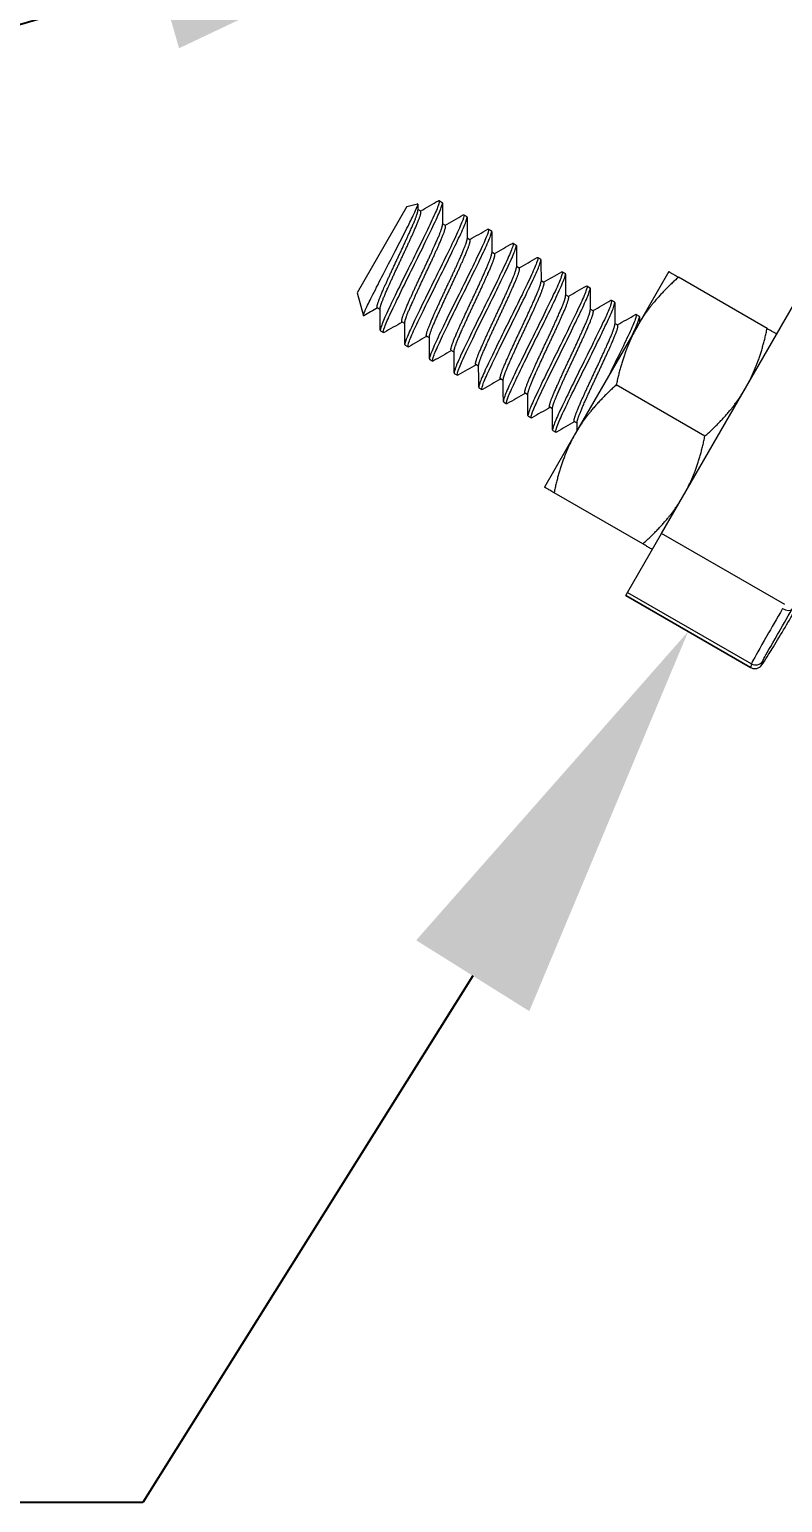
# Model space of a CAD drawing. Extents: x 0 to 216, y -4 to 280.
# Drawn here: x 139.87 to 144.29, y 143.12 to 151.76 of the extents above; entities that cross this region are included whole.
import ezdxf
from ezdxf import colors
from ezdxf.entities.mleader import LeaderData, LeaderLine
from ezdxf.math import Vec2, Vec3

# ---------------------------------------------------------------- set-up
doc = ezdxf.new("R2010")
doc.units = 0
doc.header["$LTSCALE"] = 10
doc.header["$MEASUREMENT"] = 0
doc.layers.add('CADdetails-1-ANNO', color=41, linetype='CONTINUOUS', lineweight=5)
doc.layers.add('CADdetails-3-FINE', color=11, linetype='CONTINUOUS', lineweight=5)
doc.styles.add('CADdetails-DIMENSIONS', font='ARIALN.TTF', dxfattribs={"height": 2.38})
doc.dimstyles.new('CADdetails-DIM', dxfattribs={"dimtxt": 2.38, "dimasz": 2.38, "dimexe": 0.5, "dimexo": 1.5, "dimgap": 1, "dimtad": 0, "dimzin": 0, "dimdsep": 46, "dimtxsty": 'CADdetails-DIMENSIONS', "dimcen": 1, "dimclrd": 256, "dimclre": 256, "dimclrt": 256, "dimadec": 0, "dimazin": 0, "dimtfac": 1, "dimtofl": 0, "dimtmove": 0, "dimatfit": 3, "dimfxl": 1, "dimtolj": 1, "dimtzin": 0, "dimarcsym": 0})

# ---------------------------------------------------------------- blocks, each defined once
blk = doc.blocks.new('*D4')
at = {"layer": 'CADdetails-1-ANNO', "lineweight": -2, "transparency": 16777216}
for p, q in [((163.7953, 160.0109), (163.7953, 177.4508)), ((135.4733, 160.5489), (134.9968, 160.824))]:
    blk.add_line(p, q, dxfattribs=at)
for start, end in [(94.16424, 110.05453), (129.94547, 145.83576)]:
    blk.add_arc((163.7953, 144.1972), 32.7536, start, end, dxfattribs=at)
at = {"layer": 'CADdetails-1-ANNO', "transparency": 16777216}
for points in [[(161.4025, 177.2607), (161.4313, 176.4679), (163.7953, 176.9508)], [(137.03, 162.3799), (136.3578, 162.8012), (135.4298, 160.574)]]:
    blk.add_solid(points, dxfattribs=at)
at = {"layer": 'CADdetails-1-ANNO', "transparency": 16777216, "insert": (147.4185, 172.5627), "char_height": 2.38, "attachment_point": 5, "rotation": 30, "style": 'CADdetails-DIMENSIONS'}
blk.add_mtext('\\A1;60%%D-90%%D', dxfattribs=at)

msp = doc.modelspace()

# ---------------------------------------------------------------- linework, layer by layer
at = {"layer": 'CADdetails-3-FINE'}
for p, q in [((143.5761, 148.8032), (145.5519, 152.2252)), ((142.0838, 150.7183), (141.7921, 150.2131)), ((142.0838, 150.7183), (142.1463, 150.735)), ((142.2726, 150.7536), (142.2906, 150.7432)), ((142.1643, 150.6911), (142.1479, 150.7006)), ((142.3086, 150.6078), (142.2922, 150.6173)), ((142.4169, 150.6703), (142.4349, 150.6599)), ((142.453, 150.5244), (142.4365, 150.5339)), ((142.5612, 150.5869), (142.5793, 150.5765)), ((142.5973, 150.4411), (142.5809, 150.4506)), ((142.7056, 150.5036), (142.7236, 150.4932)), ((142.7417, 150.3578), (142.7252, 150.3673)), ((142.8499, 150.4203), (142.868, 150.4099)), ((142.886, 150.2744), (142.8696, 150.2839)), ((142.9942, 150.3369), (143.0123, 150.3265)), ((143.6189, 150.3372), (143.4366, 150.0214)), ((144.1947, 150.0047), (143.6753, 150.3046)), ((141.7921, 150.2131), (141.8282, 150.0784)), ((143.0303, 150.1911), (143.0139, 150.2006)), ((143.1386, 150.2536), (143.1566, 150.2432)), ((141.9265, 150.1162), (141.91, 150.1257)), ((143.1747, 150.1078), (143.1582, 150.1173)), ((143.2829, 150.1703), (143.301, 150.1599)), ((142.0708, 150.0328), (142.0544, 150.0423)), ((143.4366, 150.0214), (143.072, 149.39)), ((143.319, 150.0244), (143.3026, 150.0339)), ((143.4273, 150.0869), (143.4453, 150.0765)), ((141.9281, 149.9903), (141.9461, 149.9798)), ((142.2151, 149.9495), (142.1987, 149.959)), ((142.0724, 149.9069), (142.0904, 149.8965)), ((142.3595, 149.8662), (142.343, 149.8757)), ((142.2167, 149.8236), (142.2348, 149.8132)), ((142.5038, 149.7828), (142.4874, 149.7923)), ((142.3611, 149.7403), (142.3791, 149.7298)), ((142.6481, 149.6995), (142.6317, 149.709)), ((143.8301, 149.3733), (143.3107, 149.6731)), ((142.5054, 149.6569), (142.5235, 149.6465)), ((142.7925, 149.6162), (142.776, 149.6257)), ((142.6498, 149.5736), (142.6678, 149.5632)), ((142.9368, 149.5328), (142.9204, 149.5423)), ((142.7941, 149.4903), (142.8121, 149.4798)), ((143.0812, 149.4495), (143.0647, 149.459)), ((143.072, 149.39), (142.8897, 149.0742)), ((142.9384, 149.4069), (142.9565, 149.3965)), ((143.4655, 148.7418), (142.9461, 149.0416)), ((143.3768, 148.4579), (143.5761, 148.8032)), ((144.2987, 148.386), (143.5761, 148.8032)), ((143.3665, 148.4401), (143.3768, 148.4579)), ((143.3665, 148.4401), (143.3665, 148.4401)), ((144.0981, 148.0178), (143.3665, 148.4401)), ((143.3665, 148.4401), (144.0981, 148.0177)), ((143.3768, 148.4579), (144.1022, 148.039))]:
    msp.add_line(p, q, dxfattribs=at)
for centre, major_axis, ratio, start_param, end_param in [((144.299, 148.3864), (0.0433, -0.025), 0.553171, 4.711865, 6.262235), ((144.123, 148.0611), (0.049, -0.01), 0.998943, 4.391446, 5.894656), ((144.1272, 148.0823), (0.0491, -0.0093), 0.998931, 4.375358, 5.896474)]:
    msp.add_ellipse(centre, major_axis=major_axis, ratio=ratio, start_param=start_param, end_param=end_param, dxfattribs=at)
for points, knots in [([(141.8302, 150.0781), (141.8269, 150.0763), (141.8271, 150.0805), (141.8388, 150.1099), (141.8487, 150.1316), (141.8747, 150.1847), (141.8917, 150.2182), (141.9333, 150.2999), (141.9544, 150.3408), (141.9947, 150.4187), (142.0174, 150.4622), (142.0615, 150.548), (142.08, 150.5846), (142.1088, 150.6424), (142.1235, 150.672), (142.1426, 150.7147), (142.1472, 150.7272), (142.1479, 150.7341), (142.1476, 150.7354), (142.1463, 150.735)], [-11.34874, -11.34874, -11.34874, -11.34874, -9.400159, -9.400159, -7.639366, -7.639366, -6.090589, -6.090589, -4.771814, -4.771814, -3.646791, -3.646791, -2.705814, -2.705814, -1.942307, -1.942307, -1.322593, -1.322593, -1.114024, -1.114024, -1.114024, -1.114024]), ([(142.2689, 150.7529), (142.2705, 150.7538), (142.2717, 150.7541), (142.2754, 150.7521), (142.2732, 150.7414), (142.2589, 150.7023), (142.2465, 150.6736), (142.2136, 150.6034), (142.1942, 150.5628), (142.15, 150.472), (142.1255, 150.4224), (142.0765, 150.3243), (142.0529, 150.2765), (142.0084, 150.1851), (141.988, 150.1426), (141.955, 150.0722), (141.9429, 150.0442), (141.9277, 150.0036), (141.9252, 149.992), (141.928, 149.9903), (141.9281, 149.9903), (141.9281, 149.9903)], [-58.045244, -58.045244, -58.045244, -58.045244, -58.011751, -58.011751, -57.891059, -57.891059, -57.765635, -57.765635, -57.645054, -57.645054, -57.519745, -57.519745, -57.399275, -57.399275, -57.274081, -57.274081, -57.153721, -57.153721, -57.028642, -57.028642, -57.028255, -57.028255, -57.028255, -57.028255]), ([(141.9497, 149.9806), (141.948, 149.9796), (141.9468, 149.9794), (141.9432, 149.9818), (141.9458, 149.9936), (141.9612, 150.0345), (141.9734, 150.0626), (142.0066, 150.1332), (142.027, 150.1758), (142.0716, 150.2673), (142.0952, 150.3151), (142.1442, 150.4132), (142.1686, 150.4627), (142.2127, 150.5534), (142.2321, 150.5939), (142.2649, 150.6639), (142.2772, 150.6925), (142.2913, 150.7311), (142.2934, 150.7416), (142.2906, 150.7432)], [-1.534047, -1.534047, -1.534047, -1.534047, -1.498151, -1.498151, -1.371114, -1.371114, -1.248867, -1.248867, -1.121715, -1.121715, -0.999358, -0.999358, -0.87209, -0.87209, -0.749622, -0.749622, -0.62224, -0.62224, -0.50093, -0.50093, -0.50093, -0.50093]), ([(142.4133, 150.6696), (142.4149, 150.6705), (142.4161, 150.6707), (142.4197, 150.6687), (142.4176, 150.6581), (142.4033, 150.619), (142.3909, 150.5903), (142.3579, 150.5201), (142.3385, 150.4795), (142.2943, 150.3887), (142.2699, 150.3391), (142.2209, 150.241), (142.1973, 150.1932), (142.1527, 150.1018), (142.1324, 150.0593), (142.0994, 149.9889), (142.0872, 149.9609), (142.072, 149.9203), (142.0695, 149.9087), (142.0724, 149.9069), (142.0724, 149.9069), (142.0724, 149.9069)], [-56.082372, -56.082372, -56.082372, -56.082372, -56.049137, -56.049137, -55.929328, -55.929328, -55.804822, -55.804822, -55.685123, -55.685123, -55.560731, -55.560731, -55.441142, -55.441142, -55.316864, -55.316864, -55.197385, -55.197385, -55.073221, -55.073221, -55.072816, -55.072816, -55.072816, -55.072816]), ([(142.0941, 149.8972), (142.0923, 149.8962), (142.0911, 149.896), (142.0876, 149.8987), (142.0903, 149.9106), (142.1058, 149.9518), (142.1181, 149.98), (142.1513, 150.0508), (142.1718, 150.0934), (142.2164, 150.1851), (142.2401, 150.2329), (142.289, 150.3309), (142.3134, 150.3804), (142.3574, 150.4709), (142.3768, 150.5114), (142.4095, 150.5812), (142.4217, 150.6096), (142.4356, 150.6479), (142.4377, 150.6583), (142.4349, 150.6599)], [-3.521037, -3.521037, -3.521037, -3.521037, -3.484355, -3.484355, -3.358231, -3.358231, -3.236858, -3.236858, -3.110621, -3.110621, -2.98914, -2.98914, -2.862789, -2.862789, -2.7412, -2.7412, -2.614735, -2.614735, -2.495059, -2.495059, -2.495059, -2.495059]), ([(142.5576, 150.5862), (142.5592, 150.5871), (142.5604, 150.5874), (142.564, 150.5854), (142.5619, 150.5748), (142.5476, 150.5357), (142.5352, 150.507), (142.5023, 150.4368), (142.4829, 150.3962), (142.4387, 150.3054), (142.4142, 150.2558), (142.3652, 150.1577), (142.3417, 150.1099), (142.2971, 150.0185), (142.2767, 149.976), (142.2437, 149.9056), (142.2315, 149.8776), (142.2163, 149.8369), (142.2138, 149.8254), (142.2167, 149.8236), (142.2167, 149.8236), (142.2167, 149.8236)], [-54.133847, -54.133847, -54.133847, -54.133847, -54.100882, -54.100882, -53.981949, -53.981949, -53.858354, -53.858354, -53.739531, -53.739531, -53.616049, -53.616049, -53.497334, -53.497334, -53.373965, -53.373965, -53.25536, -53.25536, -53.132104, -53.132104, -53.131664, -53.131664, -53.131664, -53.131664]), ([(142.2384, 149.8139), (142.2366, 149.8128), (142.2353, 149.8127), (142.232, 149.8158), (142.2348, 149.8279), (142.2506, 149.8696), (142.2631, 149.898), (142.2965, 149.9691), (142.317, 150.0119), (142.3617, 150.1037), (142.3854, 150.1515), (142.4343, 150.2494), (142.4587, 150.2989), (142.5025, 150.3892), (142.5218, 150.4294), (142.5543, 150.4989), (142.5664, 150.5272), (142.58, 150.5648), (142.582, 150.5749), (142.5793, 150.5765)], [-5.494765, -5.494765, -5.494765, -5.494765, -5.456459, -5.456459, -5.331226, -5.331226, -5.210703, -5.210703, -5.08536, -5.08536, -4.964733, -4.964733, -4.83928, -4.83928, -4.718548, -4.718548, -4.592983, -4.592983, -4.475537, -4.475537, -4.475537, -4.475537]), ([(142.702, 150.5029), (142.7036, 150.5038), (142.7048, 150.5041), (142.7084, 150.5021), (142.7062, 150.4914), (142.692, 150.4524), (142.6796, 150.4237), (142.6467, 150.3535), (142.6272, 150.3129), (142.5831, 150.2221), (142.5586, 150.1725), (142.5096, 150.0745), (142.486, 150.0267), (142.4415, 149.9352), (142.4211, 149.8927), (142.3881, 149.8223), (142.3759, 149.7943), (142.3607, 149.7536), (142.3582, 149.742), (142.3611, 149.7403), (142.3611, 149.7403), (142.3611, 149.7403)], [-52.1995474, -52.1995474, -52.1995474, -52.1995474, -52.1668746, -52.1668746, -52.0488116, -52.0488116, -51.9261199, -51.9261199, -51.8081651, -51.8081651, -51.6855859, -51.6855859, -51.5677391, -51.5677391, -51.4452722, -51.4452722, -51.3275334, -51.3275334, -51.2051787, -51.2051787, -51.2046722, -51.2046722, -51.2046722, -51.2046722]), ([(142.3828, 149.7305), (142.3808, 149.7294), (142.3794, 149.7293), (142.3764, 149.7332), (142.3795, 149.7458), (142.3958, 149.7883), (142.4085, 149.817), (142.4422, 149.8888), (142.4629, 149.9318), (142.5078, 150.0238), (142.5315, 150.0716), (142.5803, 150.1695), (142.6046, 150.2188), (142.6482, 150.3087), (142.6674, 150.3487), (142.6995, 150.4175), (142.7114, 150.4454), (142.7245, 150.4819), (142.7263, 150.4916), (142.7236, 150.4932)], [-7.456318, -7.456318, -7.456318, -7.456318, -7.414934, -7.414934, -7.290565, -7.290565, -7.170847, -7.170847, -7.046372, -7.046372, -6.926557, -6.926557, -6.801976, -6.801976, -6.682062, -6.682062, -6.557374, -6.557374, -6.443211, -6.443211, -6.443211, -6.443211]), ([(142.8463, 150.4196), (142.8479, 150.4205), (142.8491, 150.4207), (142.8527, 150.4188), (142.8506, 150.4081), (142.8363, 150.3691), (142.8239, 150.3405), (142.7911, 150.2703), (142.7716, 150.2297), (142.7275, 150.1389), (142.703, 150.0893), (142.654, 149.9913), (142.6304, 149.9435), (142.5859, 149.852), (142.5655, 149.8095), (142.5324, 149.739), (142.5203, 149.711), (142.505, 149.6703), (142.5025, 149.6587), (142.5054, 149.6569), (142.5054, 149.6569), (142.5054, 149.6569)], [-50.2793413, -50.2793413, -50.2793413, -50.2793413, -50.2470015, -50.2470015, -50.1298008, -50.1298008, -50.0080053, -50.0080053, -49.8909117, -49.8909117, -49.7692277, -49.7692277, -49.6522413, -49.6522413, -49.5306686, -49.5306686, -49.4137892, -49.4137892, -49.2923277, -49.2923277, -49.2916959, -49.2916959, -49.2916959, -49.2916959]), ([(142.5271, 149.6472), (142.5248, 149.6459), (142.5234, 149.646), (142.5209, 149.6512), (142.5245, 149.6646), (142.5417, 149.7086), (142.5548, 149.7379), (142.5891, 149.8107), (142.6099, 149.854), (142.655, 149.9464), (142.6788, 149.9943), (142.7275, 150.092), (142.7517, 150.1411), (142.7949, 150.2303), (142.8139, 150.2698), (142.8453, 150.3375), (142.8569, 150.3648), (142.8689, 150.3994), (142.8706, 150.4084), (142.868, 150.4099)], [-9.407393, -9.407393, -9.407393, -9.407393, -9.360553, -9.360553, -9.237011, -9.237011, -9.118016, -9.118016, -8.994373, -8.994373, -8.875294, -8.875294, -8.751549, -8.751549, -8.632385, -8.632385, -8.508537, -8.508537, -8.399436, -8.399436, -8.399436, -8.399436]), ([(142.9906, 150.3362), (142.9922, 150.3371), (142.9934, 150.3374), (142.9971, 150.3355), (142.9949, 150.3249), (142.9807, 150.2859), (142.9683, 150.2573), (142.9355, 150.1871), (142.9161, 150.1466), (142.8719, 150.0558), (142.8475, 150.0062), (142.7985, 149.9082), (142.7749, 149.8604), (142.7303, 149.7689), (142.7099, 149.7264), (142.6769, 149.6559), (142.6647, 149.6278), (142.6494, 149.5871), (142.6469, 149.5754), (142.6497, 149.5736), (142.6497, 149.5736), (142.6498, 149.5736)], [-48.3730708, -48.3730708, -48.3730708, -48.3730708, -48.3411409, -48.3411409, -48.2247944, -48.2247944, -48.103887, -48.103887, -47.9876467, -47.9876467, -47.8668497, -47.8668497, -47.7507154, -47.7507154, -47.6300287, -47.6300287, -47.5140003, -47.5140003, -47.3934236, -47.3934236, -47.3925584, -47.3925584, -47.3925584, -47.3925584]), ([(142.6715, 149.5639), (142.6687, 149.5623), (142.6672, 149.5627), (142.6658, 149.5702), (142.6701, 149.585), (142.6886, 149.6313), (142.7024, 149.6616), (142.7376, 149.736), (142.7587, 149.7799), (142.8042, 149.8729), (142.8281, 149.9209), (142.8766, 150.0184), (142.9005, 150.067), (142.9431, 150.1549), (142.9617, 150.1937), (142.992, 150.2596), (143.0029, 150.2858), (143.0135, 150.3172), (143.0147, 150.3251), (143.0123, 150.3265)], [-11.35043, -11.35043, -11.35043, -11.35043, -11.294616, -11.294616, -11.171861, -11.171861, -11.053427, -11.053427, -10.930576, -10.930576, -10.812085, -10.812085, -10.689136, -10.689136, -10.570583, -10.570583, -10.447537, -10.447537, -10.346264, -10.346264, -10.346264, -10.346264]), ([(143.135, 150.2529), (143.1365, 150.2538), (143.1377, 150.254), (143.1414, 150.2522), (143.1393, 150.2417), (143.1251, 150.2028), (143.1128, 150.1742), (143.08, 150.1042), (143.0606, 150.0636), (143.0165, 149.9729), (142.992, 149.9234), (142.9431, 149.8253), (142.9195, 149.7775), (142.8749, 149.686), (142.8545, 149.6434), (142.8214, 149.5729), (142.8091, 149.5448), (142.7938, 149.5039), (142.7912, 149.4922), (142.794, 149.4903), (142.7941, 149.4903), (142.7941, 149.4903)], [-46.4805337, -46.4805337, -46.4805337, -46.4805337, -46.4491567, -46.4491567, -46.3336552, -46.3336552, -46.2136267, -46.2136267, -46.09823, -46.09823, -45.9783106, -45.9783106, -45.8630186, -45.8630186, -45.7432081, -45.7432081, -45.6280206, -45.6280206, -45.5083189, -45.5083189, -45.507022, -45.507022, -45.507022, -45.507022]), ([(142.8158, 149.4805), (142.8124, 149.4786), (142.8108, 149.4796), (142.8111, 149.491), (142.8166, 149.5077), (142.8371, 149.5573), (142.8518, 149.5891), (142.8882, 149.6659), (142.9099, 149.7106), (142.9559, 149.8045), (142.98, 149.8526), (143.0281, 149.9496), (143.0516, 149.9975), (143.0932, 150.0836), (143.1111, 150.1211), (143.1397, 150.1842), (143.1497, 150.2087), (143.158, 150.2356), (143.1588, 150.2419), (143.1567, 150.2432)], [-13.288394, -13.288394, -13.288394, -13.288394, -13.219254, -13.219254, -13.097258, -13.097258, -12.97909, -12.97909, -12.857, -12.857, -12.738821, -12.738821, -12.616637, -12.616637, -12.49844, -12.49844, -12.376161, -12.376161, -12.286453, -12.286453, -12.286453, -12.286453]), ([(143.2793, 150.1696), (143.2808, 150.1704), (143.282, 150.1707), (143.2858, 150.169), (143.2837, 150.1585), (143.2696, 150.1199), (143.2574, 150.0914), (143.2246, 150.0215), (143.2053, 149.981), (143.1612, 149.8904), (143.1368, 149.8409), (143.0878, 149.7429), (143.0642, 149.6951), (143.0196, 149.6035), (142.9992, 149.5609), (142.966, 149.4901), (142.9537, 149.462), (142.9382, 149.4209), (142.9356, 149.409), (142.9383, 149.407), (142.9384, 149.4069), (142.9384, 149.4069)], [-44.6014468, -44.6014468, -44.6014468, -44.6014468, -44.5708856, -44.5708856, -44.4562171, -44.4562171, -44.337056, -44.337056, -44.2224905, -44.2224905, -44.1034369, -44.1034369, -43.9889742, -43.9889742, -43.8700278, -43.8700278, -43.7556677, -43.7556677, -43.6368282, -43.6368282, -43.6347389, -43.6347389, -43.6347389, -43.6347389]), ([(142.9601, 149.3972), (142.9559, 149.3948), (142.9545, 149.397), (142.9573, 149.4139), (142.9642, 149.433), (142.9872, 149.4868), (143.0031, 149.5206), (143.0412, 149.6004), (143.0633, 149.646), (143.1101, 149.7409), (143.1343, 149.7892), (143.1819, 149.8854), (143.2048, 149.9323), (143.2449, 150.0158), (143.2621, 150.0518), (143.2883, 150.1109), (143.2969, 150.1332), (143.3025, 150.1543), (143.3028, 150.1588), (143.301, 150.1598)], [-15.224026, -15.224026, -15.224026, -15.224026, -15.137686, -15.137686, -15.016439, -15.016439, -14.898084, -14.898084, -14.776744, -14.776744, -14.658442, -14.658442, -14.537009, -14.537009, -14.41875, -14.41875, -14.297223, -14.297223, -14.222989, -14.222989, -14.222989, -14.222989]), ([(143.4236, 150.0862), (143.4251, 150.0871), (143.4263, 150.0873), (143.4301, 150.0858), (143.4282, 150.0756), (143.4143, 150.0373), (143.4021, 150.0089), (143.3696, 149.9393), (143.3502, 149.899), (143.3076, 149.8113), (143.2847, 149.7648), (143.2613, 149.7178)], [-42.7353809, -42.7353809, -42.7353809, -42.7353809, -42.7061125, -42.7061125, -42.5922598, -42.5922598, -42.473951, -42.473951, -42.3601987, -42.3601987, -42.2487977, -42.2487977, -42.2487977, -42.2487977]), ([(143.4064, 149.9693), (143.4135, 149.9845), (143.4197, 149.9984), (143.4369, 150.0383), (143.444, 150.0577), (143.4468, 150.073), (143.4467, 150.0757), (143.4453, 150.0765)], [-16.3897595, -16.3897595, -16.3897595, -16.3897595, -16.3354075, -16.3354075, -16.2146108, -16.2146108, -16.1582193, -16.1582193, -16.1582193, -16.1582193]), ([(144.2851, 148.3625), (144.2505, 148.3023), (144.2193, 148.2482), (144.1511, 148.1294), (144.1219, 148.0781), (144.105, 148.0461), (144.1026, 148.0411), (144.1022, 148.039)], [-0.9036107, -0.9036107, -0.9036107, -0.9036107, -0.724541, -0.724541, -0.4380294, -0.4380294, -0.3419395, -0.3419395, -0.3419395, -0.3419395]), ([(144.1646, 148.0332), (144.1822, 148.0594), (144.2091, 148.103), (144.2658, 148.1955), (144.3161, 148.2799), (144.3585, 148.3515)], [0.00961558, 0.00961558, 0.00961558, 0.00961558, 0.0337078, 0.0337078, 0.10415304, 0.10415304, 0.10415304, 0.10415304]), ([(144.1692, 148.0552), (144.1696, 148.0572), (144.1719, 148.0621), (144.188, 148.0928), (144.2157, 148.1413), (144.28, 148.2534), (144.3094, 148.3043), (144.342, 148.361)], [0.3419395, 0.3419395, 0.3419395, 0.3419395, 0.4380294, 0.4380294, 0.724541, 0.724541, 0.9036107, 0.9036107, 0.9036107, 0.9036107]), ([(144.1022, 148.039), (144.1013, 148.0342), (144.1004, 148.0293), (144.099, 148.0222), (144.0985, 148.02), (144.0981, 148.0178)], [0, 0, 0, 0, 0.2450715, 0.2450715, 0.3579001, 0.3579001, 0.3579001, 0.3579001]), ([(144.0981, 148.0177), (144.0982, 148.0177), (144.0983, 148.0176), (144.1036, 148.0146), (144.1093, 148.0126), (144.1211, 148.0107), (144.1272, 148.0108), (144.1394, 148.0133), (144.1455, 148.0159), (144.1563, 148.0231), (144.161, 148.0278), (144.1646, 148.0332)], [-0.00026594, -0.00026594, -0.00026594, -0.00026594, 0, 0, 0.01371713, 0.01371713, 0.02743549, 0.02743549, 0.04232136, 0.04232136, 0.05721042, 0.05721042, 0.05721042, 0.05721042]), ([(144.1646, 148.0332), (144.1651, 148.0356), (144.1656, 148.0379), (144.1672, 148.0452), (144.1682, 148.0502), (144.1692, 148.0552)], [-0.3579001, -0.3579001, -0.3579001, -0.3579001, -0.2450715, -0.2450715, 0, 0, 0, 0])]:
    msp.add_open_spline(points, degree=3, knots=knots, dxfattribs=at)
for points in [[(142.1477, 150.7332), (142.1478, 150.7211), (142.1478, 150.7089), (142.1479, 150.6967)], [(142.1627, 150.692), (142.1981, 150.7123), (142.2335, 150.7326), (142.2689, 150.7529)], [(142.2918, 150.7397), (142.2919, 150.6976), (142.292, 150.6555), (142.2922, 150.6134)], [(142.307, 150.6087), (142.3425, 150.6289), (142.3779, 150.6492), (142.4133, 150.6696)], [(142.4361, 150.6564), (142.4362, 150.6143), (142.4364, 150.5722), (142.4366, 150.5301)], [(142.4514, 150.5254), (142.4868, 150.5456), (142.5222, 150.5659), (142.5576, 150.5862)], [(142.5805, 150.573), (142.5806, 150.5309), (142.5807, 150.4888), (142.5809, 150.4467)], [(142.5957, 150.442), (142.6312, 150.4623), (142.6666, 150.4826), (142.702, 150.5029)], [(142.7248, 150.4897), (142.7249, 150.4476), (142.725, 150.4055), (142.7252, 150.3634)], [(142.7401, 150.3587), (142.7755, 150.3789), (142.8109, 150.3992), (142.8463, 150.4196)], [(142.8691, 150.4064), (142.8692, 150.3643), (142.8694, 150.3222), (142.8696, 150.2801)], [(142.8844, 150.2754), (142.9198, 150.2956), (142.9552, 150.3159), (142.9906, 150.3362)], [(143.0135, 150.323), (143.0136, 150.2809), (143.0137, 150.2388), (143.0139, 150.1967)], [(143.0287, 150.192), (143.0642, 150.2123), (143.0996, 150.2326), (143.135, 150.2529)], [(143.1578, 150.2397), (143.1579, 150.1976), (143.1581, 150.1555), (143.1583, 150.1134)], [(141.9116, 150.1247), (141.8845, 150.1092), (141.8573, 150.0937), (141.8302, 150.0781)], [(141.9269, 149.9937), (141.9268, 150.0358), (141.9266, 150.0779), (141.9264, 150.12)], [(143.1731, 150.1087), (143.2085, 150.1289), (143.2439, 150.1492), (143.2793, 150.1696)], [(143.3022, 150.1564), (143.3023, 150.1143), (143.3024, 150.0722), (143.3026, 150.0301)], [(142.056, 150.0414), (142.0205, 150.0212), (141.9851, 150.0009), (141.9497, 149.9806)], [(142.0712, 149.9104), (142.0711, 149.9525), (142.071, 149.9946), (142.0708, 150.0367)], [(143.3174, 150.0254), (143.3528, 150.0456), (143.3882, 150.0659), (143.4236, 150.0862)], [(143.4465, 150.073), (143.4465, 150.0616), (143.4465, 150.0502), (143.4466, 150.0388)], [(142.2003, 149.9581), (142.1649, 149.9378), (142.1295, 149.9175), (142.0941, 149.8972)], [(142.2156, 149.8271), (142.2154, 149.8692), (142.2153, 149.9113), (142.2151, 149.9534)], [(142.3446, 149.8747), (142.3092, 149.8545), (142.2738, 149.8342), (142.2384, 149.8139)], [(142.3599, 149.7437), (142.3598, 149.7858), (142.3597, 149.8279), (142.3595, 149.87)], [(142.489, 149.7914), (142.4535, 149.7712), (142.4181, 149.7509), (142.3827, 149.7306)], [(142.5042, 149.6604), (142.5041, 149.7025), (142.504, 149.7446), (142.5038, 149.7867)], [(142.6333, 149.7081), (142.5979, 149.6878), (142.5625, 149.6675), (142.5271, 149.6472)], [(142.6486, 149.5771), (142.6485, 149.6192), (142.6483, 149.6613), (142.6481, 149.7034)], [(142.7777, 149.6247), (142.7422, 149.6045), (142.7068, 149.5842), (142.6714, 149.5639)], [(142.7929, 149.4937), (142.7928, 149.5358), (142.7927, 149.5779), (142.7925, 149.62)], [(142.922, 149.5414), (142.8866, 149.5212), (142.8511, 149.5009), (142.8158, 149.4806)], [(142.9372, 149.4104), (142.9371, 149.4525), (142.937, 149.4946), (142.9368, 149.5367)], [(143.0663, 149.4581), (143.0309, 149.4378), (142.9955, 149.4175), (142.9601, 149.3972)], [(143.0813, 149.4061), (143.0813, 149.4219), (143.0812, 149.4376), (143.0811, 149.4534)], [(144.1646, 148.0332), (144.1646, 148.0332), (144.1646, 148.0332), (144.1646, 148.0332)], [(144.0981, 148.0178), (144.0981, 148.0177), (144.098, 148.0177), (144.0981, 148.0177)]]:
    msp.add_open_spline(points, degree=3, dxfattribs=at)
for points, weights, knots in [([(141.91, 150.1257), (141.91, 150.1257), (141.91, 150.1257), (141.901, 150.131), (141.9372, 150.2144), (141.9734, 150.2979), (142.0282, 150.4138), (142.0831, 150.5296), (142.1192, 150.613), (142.148, 150.6794), (142.1479, 150.6967)], [0.999872797081, 0.99993634531, 1, 0.923879532511, 1, 0.923879532511, 1, 0.923879532511, 1, 0.93839965919, 0.976499231244], [0.970586186, 0.970586186, 0.970586186, 0.970588235, 0.970588235, 0.973039216, 0.973039216, 0.975490196, 0.975490196, 0.977941176, 0.977941176, 0.979924628, 0.979924628, 0.979924628]), ([(141.9264, 150.12), (141.9264, 150.1374), (141.9552, 150.204), (141.9914, 150.2875), (142.0463, 150.4034), (142.1011, 150.5192), (142.1372, 150.6026), (142.1733, 150.6859), (142.1643, 150.6911)], [0.976659272746, 0.938270633242, 1, 0.923879532511, 1, 0.923879532511, 1, 0.923943187201, 0.999872797081], [0.97105161, 0.97105161, 0.97105161, 0.973039216, 0.973039216, 0.975490196, 0.975490196, 0.977941176, 0.977941176, 0.980390107, 0.980390107, 0.980390107]), ([(142.0544, 150.0423), (142.0544, 150.0423), (142.0543, 150.0423), (142.0454, 150.0476), (142.0815, 150.1311), (142.1177, 150.2146), (142.1726, 150.3304), (142.2274, 150.4463), (142.2635, 150.5297), (142.2923, 150.5961), (142.2922, 150.6134)], [0.999872797081, 0.99993634531, 1, 0.923879532511, 1, 0.923879532511, 1, 0.923879532511, 1, 0.93839965919, 0.976499231244], [0.950978343, 0.950978343, 0.950978343, 0.950980392, 0.950980392, 0.953431373, 0.953431373, 0.955882353, 0.955882353, 0.958333333, 0.958333333, 0.960316784, 0.960316784, 0.960316784]), ([(142.0708, 150.0367), (142.0707, 150.054), (142.0996, 150.1207), (142.1358, 150.2042), (142.1906, 150.32), (142.2455, 150.4359), (142.2816, 150.5193), (142.3177, 150.6026), (142.3086, 150.6078)], [0.976659272746, 0.938270633242, 1, 0.923879532511, 1, 0.923879532511, 1, 0.923943187208, 0.999872797066], [0.951443767, 0.951443767, 0.951443767, 0.953431373, 0.953431373, 0.955882353, 0.955882353, 0.958333333, 0.958333333, 0.960782264, 0.960782264, 0.960782264]), ([(142.1987, 149.959), (142.1987, 149.959), (142.1987, 149.959), (142.1897, 149.9643), (142.2259, 150.0478), (142.262, 150.1313), (142.3169, 150.2471), (142.3718, 150.363), (142.4079, 150.4463), (142.4366, 150.5128), (142.4366, 150.5301)], [0.999872797079, 0.999936345309, 1, 0.923879532511, 1, 0.923879532511, 1, 0.923879532511, 1, 0.93839965919, 0.976499231244], [0.931370499, 0.931370499, 0.931370499, 0.931372549, 0.931372549, 0.933823529, 0.933823529, 0.93627451, 0.93627451, 0.93872549, 0.93872549, 0.940708941, 0.940708941, 0.940708941]), ([(142.2151, 149.9534), (142.215, 149.9707), (142.2439, 150.0374), (142.2801, 150.1209), (142.3349, 150.2367), (142.3898, 150.3525), (142.4259, 150.4359), (142.462, 150.5192), (142.453, 150.5244)], [0.976659272746, 0.938270633242, 1, 0.923879532511, 1, 0.923879532511, 1, 0.923943187201, 0.999872797081], [0.931835924, 0.931835924, 0.931835924, 0.933823529, 0.933823529, 0.93627451, 0.93627451, 0.93872549, 0.93872549, 0.941174421, 0.941174421, 0.941174421]), ([(142.343, 149.8757), (142.343, 149.8757), (142.343, 149.8757), (142.334, 149.881), (142.3702, 149.9644), (142.4064, 150.0479), (142.4612, 150.1638), (142.5161, 150.2796), (142.5522, 150.363), (142.581, 150.4294), (142.5809, 150.4467)], [0.999872797081, 0.99993634531, 1, 0.923879532511, 1, 0.923879532511, 1, 0.923879532511, 1, 0.93839965919, 0.976499231244], [0.911762656, 0.911762656, 0.911762656, 0.911764706, 0.911764706, 0.914215686, 0.914215686, 0.916666667, 0.916666667, 0.919117647, 0.919117647, 0.921101098, 0.921101098, 0.921101098]), ([(142.3595, 149.87), (142.3594, 149.8874), (142.3883, 149.954), (142.4244, 150.0375), (142.4793, 150.1534), (142.5341, 150.2692), (142.5703, 150.3526), (142.6063, 150.4359), (142.5973, 150.4411)], [0.976659272746, 0.938270633242, 1, 0.923879532511, 1, 0.923879532511, 1, 0.923943187201, 0.999872797081], [0.912228081, 0.912228081, 0.912228081, 0.914215686, 0.914215686, 0.916666667, 0.916666667, 0.919117647, 0.919117647, 0.921566578, 0.921566578, 0.921566578]), ([(142.4874, 149.7923), (142.4874, 149.7923), (142.4874, 149.7923), (142.4784, 149.7976), (142.5146, 149.8811), (142.5507, 149.9646), (142.6056, 150.0804), (142.6604, 150.1963), (142.6965, 150.2797), (142.7253, 150.3461), (142.7252, 150.3634)], [0.999872797081, 0.99993634531, 1, 0.923879532511, 1, 0.923879532511, 1, 0.923879532511, 1, 0.93839965919, 0.976499231244], [0.892154813, 0.892154813, 0.892154813, 0.892156863, 0.892156863, 0.894607843, 0.894607843, 0.897058824, 0.897058824, 0.899509804, 0.899509804, 0.901493255, 0.901493255, 0.901493255]), ([(142.5038, 149.7867), (142.5037, 149.804), (142.5326, 149.8707), (142.5688, 149.9542), (142.6236, 150.07), (142.6785, 150.1859), (142.7146, 150.2693), (142.7507, 150.3526), (142.7417, 150.3578)], [0.976659272746, 0.938270633242, 1, 0.923879532511, 1, 0.923879532511, 1, 0.923943187201, 0.999872797081], [0.892620238, 0.892620238, 0.892620238, 0.894607843, 0.894607843, 0.897058824, 0.897058824, 0.899509804, 0.899509804, 0.901958735, 0.901958735, 0.901958735]), ([(142.6317, 149.709), (142.6317, 149.709), (142.6317, 149.709), (142.6227, 149.7143), (142.6589, 149.7978), (142.6951, 149.8813), (142.7499, 149.9971), (142.8048, 150.113), (142.8409, 150.1963), (142.8697, 150.2628), (142.8696, 150.2801)], [0.999872797081, 0.99993634531, 1, 0.923879532511, 1, 0.923879532511, 1, 0.923879532511, 1, 0.93839965919, 0.976499231244], [0.87254697, 0.87254697, 0.87254697, 0.87254902, 0.87254902, 0.875, 0.875, 0.87745098, 0.87745098, 0.879901961, 0.879901961, 0.881885412, 0.881885412, 0.881885412]), ([(142.6481, 149.7034), (142.648, 149.7207), (142.6769, 149.7874), (142.7131, 149.8709), (142.768, 149.9867), (142.8228, 150.1025), (142.8589, 150.1859), (142.895, 150.2692), (142.886, 150.2744)], [0.976659272746, 0.938270633242, 1, 0.923879532511, 1, 0.923879532511, 1, 0.923943187201, 0.999872797081], [0.873012394, 0.873012394, 0.873012394, 0.875, 0.875, 0.87745098, 0.87745098, 0.879901961, 0.879901961, 0.882350892, 0.882350892, 0.882350892]), ([(142.776, 149.6257), (142.776, 149.6257), (142.776, 149.6257), (142.7671, 149.631), (142.8032, 149.7144), (142.8394, 149.7979), (142.8943, 149.9138), (142.9491, 150.0296), (142.9852, 150.113), (143.014, 150.1794), (143.0139, 150.1967)], [0.999872797081, 0.99993634531, 1, 0.923879532511, 1, 0.923879532511, 1, 0.923879532511, 1, 0.93839965919, 0.976499231244], [0.852939127, 0.852939127, 0.852939127, 0.852941176, 0.852941176, 0.855392157, 0.855392157, 0.857843137, 0.857843137, 0.860294118, 0.860294118, 0.862277569, 0.862277569, 0.862277569]), ([(142.7925, 149.62), (142.7924, 149.6374), (142.8213, 149.704), (142.8574, 149.7875), (142.9123, 149.9034), (142.9671, 150.0192), (143.0033, 150.1026), (143.0393, 150.1859), (143.0303, 150.1911)], [0.976659272746, 0.938270633242, 1, 0.923879532511, 1, 0.923879532511, 1, 0.923943187201, 0.999872797081], [0.853404551, 0.853404551, 0.853404551, 0.855392157, 0.855392157, 0.857843137, 0.857843137, 0.860294118, 0.860294118, 0.862743048, 0.862743048, 0.862743048]), ([(142.9204, 149.5423), (142.9204, 149.5423), (142.9204, 149.5423), (142.9114, 149.5476), (142.9476, 149.6311), (142.9837, 149.7146), (143.0386, 149.8304), (143.0934, 149.9463), (143.1296, 150.0297), (143.1583, 150.0961), (143.1583, 150.1134)], [0.999872797081, 0.99993634531, 1, 0.923879532511, 1, 0.923879532511, 1, 0.923879532511, 1, 0.93839965919, 0.976499231244], [0.833331284, 0.833331284, 0.833331284, 0.833333333, 0.833333333, 0.835784314, 0.835784314, 0.838235294, 0.838235294, 0.840686275, 0.840686275, 0.842669726, 0.842669726, 0.842669726]), ([(142.9368, 149.5367), (142.9367, 149.554), (142.9656, 149.6207), (143.0018, 149.7042), (143.0566, 149.82), (143.1115, 149.9359), (143.1476, 150.0193), (143.1837, 150.1026), (143.1747, 150.1078)], [0.976659272746, 0.938270633242, 1, 0.923879532511, 1, 0.923879532511, 1, 0.923943187201, 0.999872797081], [0.833796708, 0.833796708, 0.833796708, 0.835784314, 0.835784314, 0.838235294, 0.838235294, 0.840686275, 0.840686275, 0.843135205, 0.843135205, 0.843135205]), ([(143.0647, 149.459), (143.0647, 149.459), (143.0647, 149.459), (143.0557, 149.4643), (143.0919, 149.5478), (143.1281, 149.6313), (143.1829, 149.7471), (143.2378, 149.863), (143.2739, 149.9463), (143.3027, 150.0128), (143.3026, 150.0301)], [0.999872797081, 0.99993634531, 1, 0.923879532511, 1, 0.923879532511, 1, 0.923879532511, 1, 0.93839965919, 0.976499231244], [0.813723441, 0.813723441, 0.813723441, 0.81372549, 0.81372549, 0.816176471, 0.816176471, 0.818627451, 0.818627451, 0.821078431, 0.821078431, 0.823061883, 0.823061883, 0.823061883]), ([(143.0811, 149.4534), (143.0811, 149.4707), (143.1099, 149.5374), (143.1461, 149.6209), (143.201, 149.7367), (143.2558, 149.8525), (143.2919, 149.9359), (143.328, 150.0192), (143.319, 150.0244)], [0.976659272746, 0.938270633242, 1, 0.923879532511, 1, 0.923879532511, 1, 0.923943187201, 0.999872797081], [0.814188865, 0.814188865, 0.814188865, 0.816176471, 0.816176471, 0.818627451, 0.818627451, 0.821078431, 0.821078431, 0.823527362, 0.823527362, 0.823527362])]:
    msp.add_rational_spline(points, weights, degree=2, knots=knots, dxfattribs=at)
for points in [[(143.6753, 150.3046), (143.5212, 150.168), (143.4366, 150.0214)], [(143.6189, 150.3372), (143.6189, 150.3372), (143.6753, 150.3046)], [(143.4366, 150.0214), (143.352, 149.8749), (143.3107, 149.6731)], [(144.0688, 149.6564), (144.1534, 149.803), (144.1947, 150.0047)], [(144.1947, 150.0047), (144.2511, 149.9722), (144.2511, 149.9722)], [(143.3107, 149.6731), (143.1566, 149.5365), (143.072, 149.39)], [(143.8301, 149.3733), (143.9842, 149.5099), (144.0688, 149.6564)], [(143.072, 149.39), (142.9874, 149.2434), (142.9461, 149.0416)], [(143.7042, 149.025), (143.7888, 149.1715), (143.8301, 149.3733)], [(142.9461, 149.0416), (142.8897, 149.0742), (142.8897, 149.0742)], [(143.4655, 148.7418), (143.6196, 148.8784), (143.7042, 149.025)], [(143.5219, 148.7092), (143.5219, 148.7092), (143.4655, 148.7418)]]:
    msp.add_rational_spline(points, [1, 1.0379548493, 1], degree=2, dxfattribs=at)

# ---------------------------------------------------------------- dimensions: what is measured, and where the dimension line sits
at = {"layer": 'CADdetails-1-ANNO'}
dim = msp.add_angular_dim_2l(base=(152.5929, 174.9755), line1=((140.3981, 157.7056), (136.7723, 159.7989)), line2=((163.7953, 150.6772), (163.7953, 158.5109)), text='60%%D-90%%D', dimstyle='CADdetails-DIM', dxfattribs=at)
dim.commit()
dim.dimension.update_dxf_attribs({"geometry": '*D4', "text_midpoint": (147.4185, 172.5627)})

# ---------------------------------------------------------------- leaders
ml = msp.add_multileader_mtext('Standard', dxfattribs=at)
ml.set_content('', color=256, style='CADdetails-DIMENSIONS')
ml.set_leader_properties()
ml.build(insert=Vec2(0, 0))
ml.multileader.update_dxf_attribs({"dogleg_length": 2, "arrow_head_size": 2.38})
ctx = ml.context
ctx.base_point, ctx.char_height, ctx.arrow_head_size, ctx.landing_gap_size, ctx.plane_origin = Vec3(129.59, 150.284), 2.38, 2.38, 1.5, Vec3(142.9272, 152.6792)
ctx.text_align_type = 2
notes = []
notes.append((ctx, [(0, (1, 1, 0), (134.59, 150.284), (-1, 0), 2, [(0, [(142.9272, 152.6792)], 0, [])])]))
ctx.mtext.insert, ctx.mtext.alignment, ctx.mtext.flow_direction = Vec3(131.09, 151.474), 3, 5
ml = msp.add_multileader_mtext('Standard', dxfattribs=at)
ml.set_content('', color=256, style='CADdetails-DIMENSIONS')
ml.set_leader_properties()
ml.build(insert=Vec2(0, 0))
ml.multileader.update_dxf_attribs({"dogleg_length": 2, "arrow_head_size": 2.38})
ctx = ml.context
ctx.base_point, ctx.char_height, ctx.arrow_head_size, ctx.landing_gap_size, ctx.plane_origin = Vec3(135.5364, 143.1249), 2.38, 2.38, 1.5, Vec3(143.7323, 148.2289)
ctx.text_align_type = 2
notes.append((ctx, [(0, (1, 1, 0), (140.5364, 143.1249), (-1, 0), 2, [(0, [(143.7323, 148.2289)], 0, [])])]))
ctx.mtext.insert, ctx.mtext.alignment, ctx.mtext.flow_direction = Vec3(137.0364, 144.3149), 3, 5
for ctx, leaders in notes:
    for number, flags, end, landing, length, lines in leaders:
        leader = LeaderData()
        leader.index, (leader.has_last_leader_line, leader.has_dogleg_vector, leader.attachment_direction) = number, flags
        leader.last_leader_point, leader.dogleg_vector, leader.dogleg_length = Vec3(end), Vec3(landing), length
        for number, points, colour, breaks in lines:
            line = LeaderLine()
            line.index, line.vertices, line.color, line.breaks = number, Vec3.list(points), colors.encode_raw_color(colour), breaks
            leader.lines.append(line)
        ctx.leaders.append(leader)

doc.saveas('drawing.dxf')
